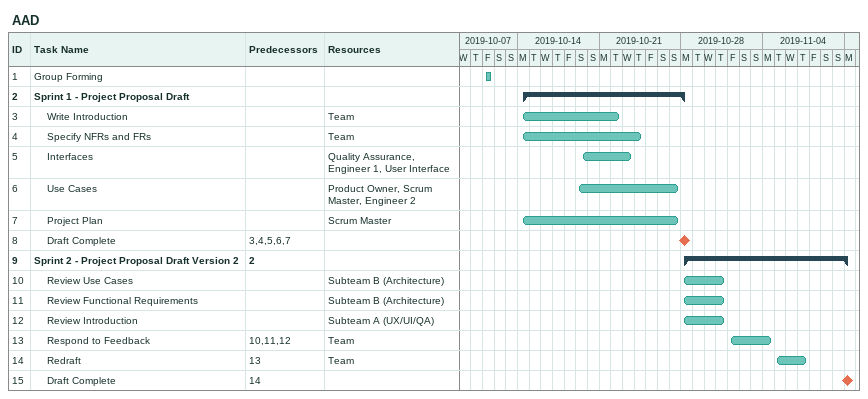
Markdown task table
AAD

| ID | Level | Task | Start | Finish | Predecessors | Resources |
|---|---|---|---|---|---|---|
| 1 | 1 | Group Forming | 2019-10-11 | 2019-10-11 |  |  |
| 2 | 1 | **Sprint 1 - Project Proposal Draft** | 2019-10-14 | 2019-10-28 |  |  |
| 3 | 2 | Write Introduction | 2019-10-14 | 2019-10-22 |  | Team |
| 4 | 2 | Specify NFRs and FRs | 2019-10-14 | 2019-10-24 |  | Team |
| 5 | 2 | Interfaces | 2019-10-19 | 2019-10-23 |  | Quality Assurance, Engineer 1, User Interface |
| 6 | 2 | Use Cases | 2019-10-19 | 2019-10-27 |  | Product Owner, Scrum Master, Engineer 2 |
| 7 | 2 | Project Plan | 2019-10-14 | 2019-10-27 |  | Scrum Master |
| 8 | 2 | Draft Complete (milestone) | 2019-10-28 | 2019-10-28 | 3, 4, 5, 6, 7 |  |
| 9 | 1 | **Sprint 2 - Project Proposal Draft Version 2** | 2019-10-28 | 2019-11-11 | 2 |  |
| 10 | 2 | Review Use Cases | 2019-10-28 | 2019-10-31 |  | Subteam B (Architecture) |
| 11 | 2 | Review Functional Requirements | 2019-10-28 | 2019-10-31 |  | Subteam B (Architecture) |
| 12 | 2 | Review Introduction | 2019-10-28 | 2019-10-31 |  | Subteam A (UX/UI/QA) |
| 13 | 2 | Respond to Feedback | 2019-11-01 | 2019-11-04 | 10, 11, 12 | Team |
| 14 | 2 | Redraft | 2019-11-05 | 2019-11-07 | 13 | Team |
| 15 | 2 | Draft Complete (milestone) | 2019-11-11 | 2019-11-11 | 14 |  |
